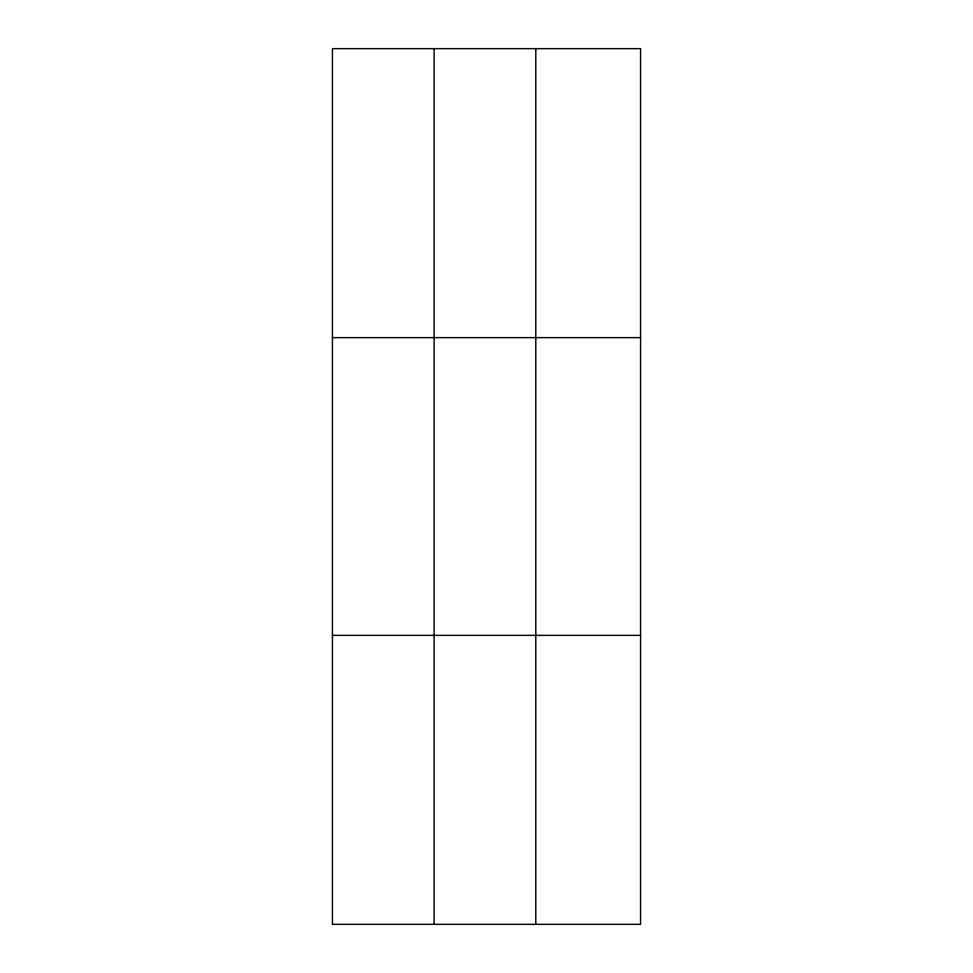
<?xml version="1.0" encoding="UTF-8"?>
<svg xmlns="http://www.w3.org/2000/svg" width="973" height="973" viewBox="0 0 973 973"><rect width="100%" height="100%" fill="white"/><g stroke="black" fill="none" stroke-linecap="round" stroke-linejoin="round"><path stroke-width="1.46" d="M434.116 48.65L434.116 924.35M535.795 48.65L535.795 924.35M332.438 337.631L640.562 337.631M332.438 635.369L640.562 635.369M640.562 48.65L640.562 924.35L332.438 924.35L332.438 48.65L640.562 48.65"/></g></svg>
